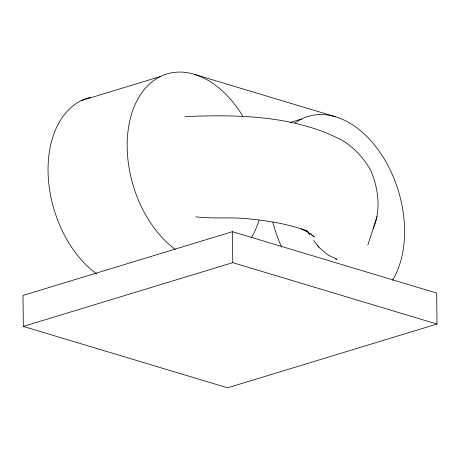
<?xml version="1.0" encoding="UTF-8"?>
<svg xmlns="http://www.w3.org/2000/svg" width="460" height="460" viewBox="0 0 460 460"><rect width="100%" height="100%" fill="white"/><g stroke="black" fill="none" stroke-linecap="round" stroke-linejoin="round"><path stroke-width="0.69" d="M373.227 228.442C381.19 210.18 378.448 189.302 371.185 171.298C364.516 158.913 354.982 148.534 343.177 140.875C295.073 115.259 238.435 114.454 185.271 116.564M335.656 259.043L337.025 259.296L327.606 254.782L318.797 247.198L318.929 246.796L317.463 245.416M367.822 245.157L377.085 216.47M81.248 100.631L160.362 76.544M290.024 122.532L301.622 119.002M232.432 231.679L23 295.435L23.322 326.416L227.568 387.809L437 324.053L436.678 293.072L232.432 231.679L232.754 262.66L437 324.053M23.322 326.416L232.754 262.66M195.764 216.838C213.986 219.086 232.49 216.706 250.769 219.104C270.123 221.087 289.576 224.187 307.751 231.38L302.473 229.247M194.275 74.319L335.53 116.777M301.041 228.781L308.263 232.398L314.347 236.98L310.621 233.68M313.703 240.402L318.797 247.198M307.602 231.581L309.666 234.37L308.166 232.03M96.692 273.924A97.514 64.688 73.1 0 1 48.116 174.018A97.514 64.688 73.1 0 1 90.551 97.307M175.266 249.441A97.514 64.688 73.1 0 1 136.654 101.326A97.514 64.688 73.1 0 1 242.702 116.012M258.951 220.363A97.514 64.688 73.1 0 1 251.206 237.952M281.687 247.135A97.514 64.688 73.1 0 1 272.855 222.266M295.136 122.9A97.514 64.688 73.1 0 1 383.508 157.74A97.514 64.688 73.1 0 1 392.466 280.41"/></g></svg>
